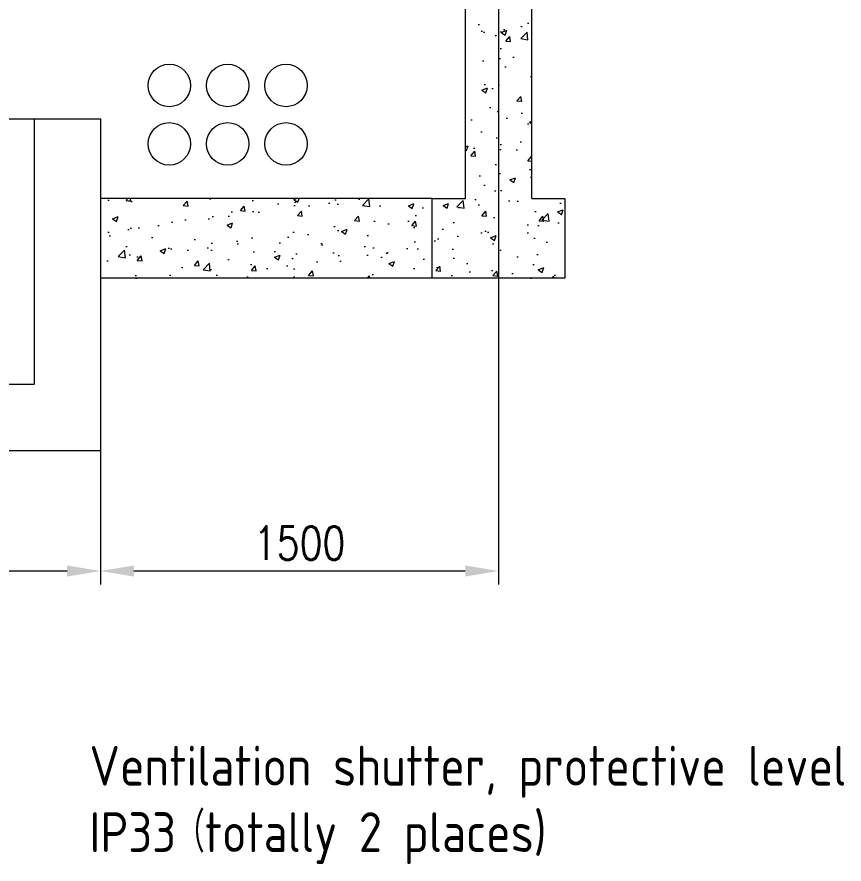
# Model space of a CAD drawing. Header units: millimetres. Extents: x 0 to 87554, y -20854 to 20404.
# Drawn here: x 70456 to 73573, y -10036 to -6845 of the extents above; entities that cross this region are included whole.
import ezdxf

# ---------------------------------------------------------------- set-up
doc = ezdxf.new("R2010")
doc.units = ezdxf.units.MM
doc.linetypes.add('AM_ISO02W050', pattern=[7.5, 6, -1.5])
doc.layers.get('0').update_dxf_attribs({"lineweight": 15})
doc.layers.get('Defpoints').update_dxf_attribs({"lineweight": 15})
doc.styles.add('GB', font='gbenor.shx', dxfattribs={"bigfont": 'gbcbig.shx'})
doc.styles.add('TH_GBDIM', font='romans.shx', dxfattribs={"width": 0.8, "bigfont": 'gbcbig.shx'})
doc.dimstyles.new('1TH_GBDIM', dxfattribs={"dimscale": 42, "dimtxt": 3, "dimasz": 3, "dimexe": 1.2, "dimexo": 0, "dimgap": 1, "dimtad": 1, "dimdec": 1, "dimlfac": -1.5, "dimdsep": 46, "dimtxsty": 'TH_GBDIM', "dimcen": 2.5, "dimclrd": 130, "dimclre": 130, "dimclrt": 3, "dimadec": 0, "dimazin": 2, "dimtfac": 0.714286, "dimtdec": 1, "dimtmove": 0, "dimatfit": 3, "dimfxl": 1, "dimtolj": 1, "dimtzin": 0, "dimlwd": -1, "dimlwe": -1, "dimarcsym": 0})

# ---------------------------------------------------------------- blocks, each defined once
blk = doc.blocks.new('*D241')
at = {"color": 130}
for p, q in [((72271.2, -5749.1), (72271.2, -8982.7)), ((70771.2, -8188.2), (70771.2, -8982.7)), ((72145.2, -8932.3), (70897.2, -8932.3))]:
    blk.add_line(p, q, dxfattribs=at)
at = {"color": 130, "lineweight": -3}
for points in [[(70897.2, -8911.3), (70897.2, -8953.3), (70771.2, -8932.3)], [(72145.2, -8911.3), (72145.2, -8953.3), (72271.2, -8932.3)]]:
    blk.add_solid(points, dxfattribs=at)
at = {"layer": 'Defpoints', "color": 0, "lineweight": -3}
for p in [(72271.2, -5749.1), (70771.2, -8188.2), (70771.2, -8932.3)]:
    blk.add_point(p, dxfattribs=at)
at = {"color": 3, "insert": (71521.2, -8827.3), "char_height": 126, "attachment_point": 5, "style": 'TH_GBDIM'}
blk.add_mtext('\\A1;1500', dxfattribs=at)
blk = doc.blocks.new('*D242')
at = {"color": 130}
for p, q in [((68371.2, -8306.9), (68371.2, -8982.7)), ((70771.2, -8306.9), (70771.2, -8982.7)), ((70645.2, -8932.3), (68497.2, -8932.3))]:
    blk.add_line(p, q, dxfattribs=at)
at = {"color": 130, "lineweight": -3}
for points in [[(68497.2, -8911.3), (68497.2, -8953.3), (68371.2, -8932.3)], [(70645.2, -8911.3), (70645.2, -8953.3), (70771.2, -8932.3)]]:
    blk.add_solid(points, dxfattribs=at)
at = {"layer": 'Defpoints', "color": 0, "lineweight": -3}
for p in [(68371.2, -8306.9), (70771.2, -8306.9), (68371.2, -8932.3)]:
    blk.add_point(p, dxfattribs=at)
at = {"color": 3, "insert": (69571.2, -8827.3), "char_height": 126, "attachment_point": 5, "style": 'TH_GBDIM'}
blk.add_mtext('\\A1;2400', dxfattribs=at)

msp = doc.modelspace()

# ---------------------------------------------------------------- hatches: boundary and pattern name
h = msp.add_hatch()
h.set_pattern_fill('AR-CONC', color=256, scale=30, style=0)
h.set_pattern_definition([(50, (-91145.7, -52802.26), (215.17805, -18.82564), [22.5, -247.5]), (355, (-91145.7, -52802.26), (-41.6254, 225.65764), [18, -198]), (100.4514, (-91127.78, -52803.83), (173.55281, 206.83186), [19.12206, -210.34263]), (46.1842, (-91145.7, -52742.26), (320.1723, -49.6557), [33.75, -371.25]), (96.6356, (-91119.03, -52746.4), (280.3988, 292.23536), [28.6831, -315.5139]), (351.1842, (-91145.7, -52742.26), (280.3986, 292.2356), [27, -297]), (21, (-91115.7, -52757.26), (179.07212, -120.78567), [22.5, -247.5]), (326, (-91115.7, -52757.26), (72.9946, 217.545), [18, -198]), (71.4514, (-91100.79, -52767.33), (252.0668, 96.75915), [19.12206, -210.34263]), (37.5, (-91145.71, -52802.26), (3.647957, 99.868156), [0, -195.6, 0, -201, 0, -198.75]), (7.5, (-91145.71, -52802.26), (78.92086, 118.323514), [0, -114.6, 0, -191.1, 0, -75.75]), (327.5, (-91212.61, -52802.26), (160.14673, -6.76646), [0, -75, 0, -234, 0, -310.5]), (317.5, (-91242.61, -52802.26), (174.95585, 30.0315), [0, -97.5, 0, -155.4, 0, -220.5])])
h.paths.add_polyline_path([(72146.212, -6757.154), (72396.212, -6757.154), (72396.212, -5828.912), (72321.212, -5828.912), (72321.212, -5871.912), (72316.212, -5871.912), (72312.51, -5839.023, 0.19934106), (72302.856, -5828.912), (72146.212, -5828.912)])
h.paths.add_polyline_path([(72146.212, -7528.912), (72021.212, -7528.912), (72021.212, -7828.912), (72521.212, -7828.912), (72521.212, -7528.912), (72396.212, -7528.912), (72396.212, -6757.154), (72146.212, -6757.154)])
h = msp.add_hatch()
h.set_pattern_fill('AR-CONC', color=256, scale=30, style=0)
h.set_pattern_definition([(50, (-89299.9, -52802.26), (215.17805, -18.82564), [22.5, -247.5]), (355, (-89299.9, -52802.26), (-41.6254, 225.65764), [18, -198]), (100.4514, (-89281.97, -52803.83), (173.55281, 206.83186), [19.12206, -210.34263]), (46.1842, (-89299.9, -52742.26), (320.1723, -49.6557), [33.75, -371.25]), (96.6356, (-89273.22, -52746.4), (280.3988, 292.23536), [28.6831, -315.5139]), (351.1842, (-89299.9, -52742.26), (280.3986, 292.2356), [27, -297]), (21, (-89269.9, -52757.26), (179.07212, -120.78567), [22.5, -247.5]), (326, (-89269.9, -52757.26), (72.9946, 217.545), [18, -198]), (71.4514, (-89254.98, -52767.33), (252.0668, 96.75915), [19.12206, -210.34263]), (37.5, (-89299.9, -52802.26), (3.647957, 99.868156), [0, -195.6, 0, -201, 0, -198.75]), (7.5, (-89299.9, -52802.26), (78.92086, 118.323514), [0, -114.6, 0, -191.1, 0, -75.75]), (327.5, (-89366.8, -52802.26), (160.14673, -6.76646), [0, -75, 0, -234, 0, -310.5]), (317.5, (-89396.8, -52802.26), (174.95585, 30.0315), [0, -97.5, 0, -155.4, 0, -220.5])])
h.paths.add_polyline_path([(70771.212, -7528.912), (70771.212, -7828.912), (72021.212, -7828.912), (72021.212, -7528.912)])

# ---------------------------------------------------------------- linework, layer by layer
for p, q in [((72146.212, -7528.912), (72146.212, -5828.912)), ((72396.212, -7528.912), (72396.212, -5828.912)), ((72021.212, -7528.912), (70771.212, -7528.912)), ((72520.307, -7748.126), (72520.307, -7748.126)), ((72021.212, -7828.912), (70771.212, -7828.912))]:
    msp.add_line(p, q)
at = {"color": 6, "linetype": 'Continuous'}
msp.add_line((68371.212, -7228.912), (70771.212, -7228.912), dxfattribs=at)
at = {"color": 6, "linetype": 'AM_ISO02W050', "ltscale": 0.1}
for p, q in [((70521.212, -7228.912), (70521.212, -8228.912)), ((70771.212, -7228.912), (70771.212, -8478.912)), ((70521.212, -8228.912), (68621.212, -8228.912)), ((70771.212, -8478.912), (68371.212, -8478.912))]:
    msp.add_line(p, q, dxfattribs=at)
msp.add_lwpolyline([(72396.212, -7528.912), (72521.212, -7528.912), (72521.212, -7828.912), (72021.212, -7828.912), (72021.212, -7528.912), (72146.212, -7528.912)])
at = {"color": 2}
for centre in [(71030.236, -7102.708), (71250.236, -7102.708), (71470.236, -7102.708), (71030.236, -7322.857), (71250.236, -7322.857), (71470.236, -7322.857)]:
    msp.add_circle(centre, 80, dxfattribs=at)

# ---------------------------------------------------------------- texts
at = {"color": 34, "lineweight": 15, "insert": (70729.383, -10036.355), "char_height": 150, "width": 2885.14544, "attachment_point": 7, "style": 'GB'}
msp.add_mtext('Ventilation shutter, protective level IP33（totally 2 places)', dxfattribs=at)

# ---------------------------------------------------------------- dimensions: what is measured, and where the dimension line sits
for base, p1, p2, picture, middle in [((70771.212, -8932.317), (72271.212, -5749.135), (70771.212, -8188.162), '*D241', (71521.212, -8827.317)), ((68371.212, -8932.317), (70771.212, -8306.903), (68371.212, -8306.903), '*D242', (69571.212, -8827.317))]:
    dim = msp.add_linear_dim(base=base, p1=p1, p2=p2, dimstyle='1TH_GBDIM')
    dim.commit()
    dim.dimension.update_dxf_attribs({"geometry": picture, "text_midpoint": middle})

doc.saveas('drawing.dxf')
